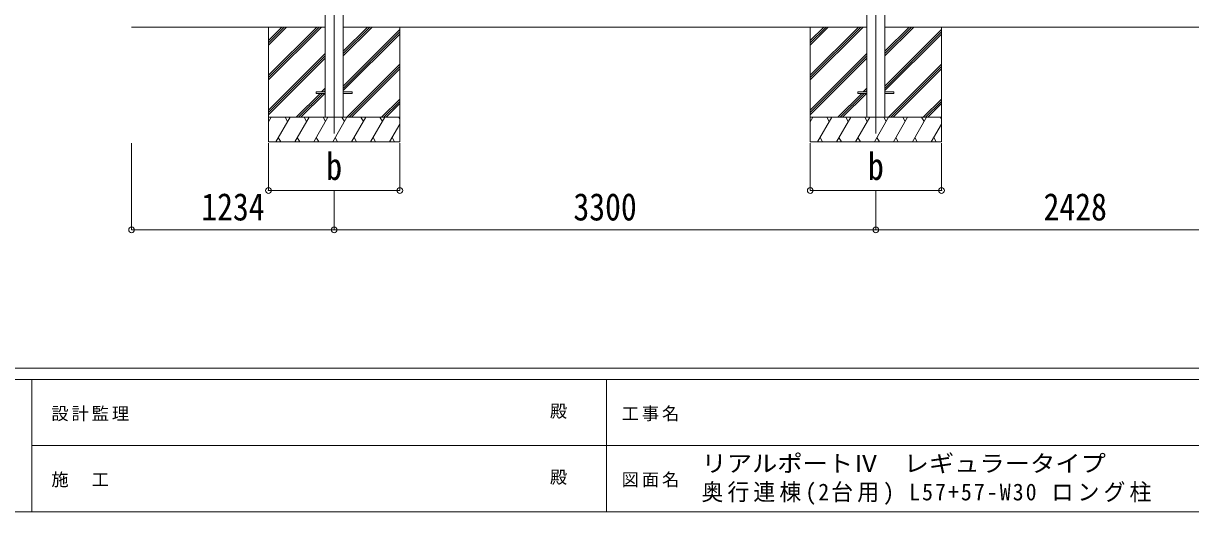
# Model space of a CAD drawing. Units: millimetres at full size. Extents: x -9783 to 9892, y -6828 to 6752.
# Drawn here: x -4022 to 3089, y -6828 to -3851 of the extents above; entities that cross this region are included whole.
import ezdxf
from ezdxf.enums import TextEntityAlignment as Align

# ---------------------------------------------------------------- set-up
doc = ezdxf.new("R2010")
doc.units = ezdxf.units.MM
doc.header["$LTSCALE"] = 35
doc.header["$PDMODE"] = 32
doc.header["$PDSIZE"] = 35
for name, color, linetype, lineweight in [('0-0_0', 7, 'Continuous', 9), ('0-1_本体', 4, 'Continuous', 9), ('0-2_部品', 7, 'Continuous', 9), ('0-8_PARTS2', 2, 'Continuous', 9), ('0-A_寸法', 6, 'Continuous', 9), ('F-0_240', 7, 'Continuous', 9)]:
    doc.layers.add(name, color=color, linetype=linetype, lineweight=lineweight)
doc.styles.add('ＭＳ ゴシック', font='')
doc.styles.get('ＭＳ ゴシック').set_extended_font_data('MS Gothic')

msp = doc.modelspace()

# ---------------------------------------------------------------- linework, layer by layer
at = {"layer": '0-0_0'}
for p, q in [((-3362.38, -3873.59), (-2183.38, -3873.59)), ((-2528.38, -3873.59), (-2528.38, -4573.59)), ((-2528.38, -4167.77), (-2234.2, -3873.59)), ((-2528.38, -4181.91), (-2220.05, -3873.59)), ((-2528.38, -4196.05), (-2205.91, -3873.59)), ((-2528.38, -3983.92), (-2418.04, -3873.59)), ((-2528.38, -3969.78), (-2432.19, -3873.59)), ((-2528.38, -3955.64), (-2446.33, -3873.59)), ((-2073.38, -4021.14), (-1925.83, -3873.59)), ((-2073.38, -4049.42), (-1897.54, -3873.59)), ((-2073.38, -4035.28), (-1911.69, -3873.59)), ((-2073.38, -3873.59), (1116.62, -3873.59)), ((-2073.38, -4233.27), (-1728.38, -3888.27)), ((-2073.38, -4247.41), (-1728.38, -3902.41)), ((-1728.38, -3873.59), (-1728.38, -4573.59)), ((771.62, -3873.59), (771.62, -4573.59)), ((771.62, -4167.77), (1065.8, -3873.59)), ((771.62, -4181.91), (1079.95, -3873.59)), ((771.62, -4196.05), (1094.09, -3873.59)), ((771.62, -3983.92), (881.96, -3873.59)), ((771.62, -3969.78), (867.81, -3873.59)), ((771.62, -3955.64), (853.67, -3873.59)), ((1226.62, -4049.42), (1402.46, -3873.59)), ((1226.62, -4035.28), (1388.31, -3873.59)), ((1226.62, -4021.14), (1374.17, -3873.59)), ((1226.62, -3873.59), (3046.62, -3873.59)), ((1226.62, -4233.27), (1571.62, -3888.27)), ((1226.62, -4247.41), (1571.62, -3902.41)), ((1571.62, -3873.59), (1571.62, -4573.59)), ((3544.62, -3873.59), (1724.62, -3873.59)), ((-2073.38, -4261.55), (-1728.38, -3916.55)), ((1226.62, -4261.55), (1571.62, -3916.55)), ((-2528.38, -4379.9), (-2183.38, -4034.9)), ((-2528.38, -4394.04), (-2183.38, -4049.04)), ((771.62, -4379.9), (1116.62, -4034.9)), ((771.62, -4394.04), (1116.62, -4049.04)), ((-2528.38, -4408.18), (-2183.38, -4063.18)), ((-2051.57, -4423.59), (-1728.38, -4100.4)), ((-2037.43, -4423.59), (-1728.38, -4114.54)), ((771.62, -4408.18), (1116.62, -4063.18)), ((1248.43, -4423.59), (1571.62, -4100.4)), ((1262.57, -4423.59), (1571.62, -4114.54)), ((-2023.28, -4423.59), (-1728.38, -4128.68)), ((1276.72, -4423.59), (1571.62, -4128.68)), ((-2205.43, -4269.09), (-2183.38, -4247.03)), ((-2191.29, -4269.09), (-2183.38, -4261.17)), ((1094.57, -4269.09), (1116.62, -4247.03)), ((1108.71, -4269.09), (1116.62, -4261.17)), ((-2359.93, -4423.59), (-2214.43, -4278.09)), ((-2345.79, -4423.59), (-2200.29, -4278.09)), ((-2331.65, -4423.59), (-2186.15, -4278.09)), ((-1839.43, -4423.59), (-1728.38, -4312.53)), ((-1825.29, -4423.59), (-1728.38, -4326.67)), ((940.07, -4423.59), (1085.57, -4278.09)), ((954.21, -4423.59), (1099.71, -4278.09)), ((968.35, -4423.59), (1113.85, -4278.09)), ((1460.57, -4423.59), (1571.62, -4312.53)), ((1474.71, -4423.59), (1571.62, -4326.67)), ((-1811.15, -4423.59), (-1728.38, -4340.82)), ((1488.85, -4423.59), (1571.62, -4340.82)), ((-1728.38, -4423.59), (-2528.38, -4423.59)), ((-2528.38, -4451.09), (-2512.5, -4423.59)), ((-2483.63, -4573.59), (-2397.03, -4423.59)), ((-2412.03, -4449.57), (-2427.03, -4423.59)), ((-2368.16, -4573.59), (-2281.56, -4423.59)), ((-2296.56, -4449.57), (-2311.56, -4423.59)), ((-2252.69, -4573.59), (-2166.09, -4423.59)), ((-2181.09, -4449.57), (-2196.09, -4423.59)), ((-2137.22, -4573.59), (-2050.62, -4423.59)), ((-2065.62, -4449.57), (-2080.62, -4423.59)), ((-2021.75, -4573.59), (-1935.15, -4423.59)), ((-1950.15, -4449.57), (-1965.15, -4423.59)), ((-1906.28, -4573.59), (-1819.68, -4423.59)), ((-1849.68, -4423.59), (-1834.68, -4449.57)), ((-1790.81, -4573.59), (-1728.38, -4465.45)), ((-1734.21, -4423.59), (-1728.38, -4433.69)), ((1571.62, -4423.59), (771.62, -4423.59)), ((771.62, -4451.09), (787.5, -4423.59)), ((816.37, -4573.59), (902.97, -4423.59)), ((887.97, -4449.57), (872.97, -4423.59)), ((931.84, -4573.59), (1018.44, -4423.59)), ((1003.44, -4449.57), (988.44, -4423.59)), ((1047.31, -4573.59), (1133.91, -4423.59)), ((1118.91, -4449.57), (1103.91, -4423.59)), ((1162.78, -4573.59), (1249.38, -4423.59)), ((1234.38, -4449.57), (1219.38, -4423.59)), ((1278.25, -4573.59), (1364.85, -4423.59)), ((1349.85, -4449.57), (1334.85, -4423.59)), ((1393.72, -4573.59), (1480.32, -4423.59)), ((1450.32, -4423.59), (1465.32, -4449.57)), ((1509.19, -4573.59), (1571.62, -4465.45)), ((1565.79, -4423.59), (1571.62, -4433.69)), ((-2468.63, -4547.61), (-2453.63, -4573.59)), ((-2353.16, -4547.61), (-2338.16, -4573.59)), ((-2237.69, -4547.61), (-2222.69, -4573.59)), ((-2122.22, -4547.61), (-2107.22, -4573.59)), ((-2006.75, -4547.61), (-1991.75, -4573.59)), ((-1891.28, -4547.61), (-1876.28, -4573.59)), ((-1775.81, -4547.61), (-1760.81, -4573.59)), ((831.37, -4547.61), (846.37, -4573.59)), ((946.84, -4547.61), (961.84, -4573.59)), ((1062.31, -4547.61), (1077.31, -4573.59)), ((1177.78, -4547.61), (1192.78, -4573.59)), ((1293.25, -4547.61), (1308.25, -4573.59)), ((1408.72, -4547.61), (1423.72, -4573.59)), ((1524.19, -4547.61), (1539.19, -4573.59)), ((-2528.38, -4573.59), (-1728.38, -4573.59)), ((771.62, -4573.59), (1571.62, -4573.59))]:
    msp.add_line(p, q, dxfattribs=at)
at = {"layer": '0-1_本体'}
for p, q in [((-2183.38, -1243.58), (-2183.38, -4423.58)), ((-2073.38, -1243.58), (-2073.38, -4423.58)), ((1116.62, -1243.58), (1116.62, -4423.58)), ((1226.62, -1243.58), (1226.62, -4423.58))]:
    msp.add_line(p, q, dxfattribs=at)
at = {"layer": '0-2_部品', "color": 4}
for p, q in [((-2238.18, -4269.09), (-2238.18, -4278.09)), ((-2183.38, -4269.09), (-2238.18, -4269.09)), ((-2183.38, -4278.09), (-2238.18, -4278.09)), ((-2018.58, -4269.09), (-2073.38, -4269.09)), ((1061.82, -4269.09), (1061.82, -4278.09)), ((1116.62, -4269.09), (1061.82, -4269.09)), ((1116.62, -4278.09), (1061.82, -4278.09)), ((1281.42, -4269.09), (1226.62, -4269.09))]:
    msp.add_line(p, q, dxfattribs=at)
for points in [[(-2018.58, -4269.09), (-2018.58, -4278.09), (-2073.38, -4278.09)], [(1281.42, -4269.09), (1281.42, -4278.09), (1226.62, -4278.09)]]:
    msp.add_lwpolyline(points, dxfattribs=at)
at = {"layer": '0-8_PARTS2'}
for p, q in [((-2128.38, -1273.59), (-2128.38, -4523.59)), ((1171.62, -1273.59), (1171.62, -4523.59))]:
    msp.add_line(p, q, dxfattribs=at)
at = {"layer": '0-A_寸法'}
for p, q in [((-3362.38, -5109.95), (-3362.38, -4581.01)), ((-2528.38, -4869.98), (-2528.38, -4581.01)), ((-1728.38, -4869.98), (-1728.38, -4581.01)), ((771.62, -4869.98), (771.62, -4581.01)), ((1571.62, -4869.98), (1571.62, -4581.01)), ((-2528.38, -4869.98), (-1728.38, -4869.98)), ((-2128.38, -5109.95), (-2128.38, -4869.98)), ((771.62, -4869.98), (1571.62, -4869.98)), ((1171.62, -5109.95), (1171.62, -4869.98)), ((-3362.38, -5109.95), (-2128.38, -5109.95)), ((-2128.38, -5109.95), (1171.62, -5109.95)), ((1171.62, -5109.95), (3599.62, -5109.95))]:
    msp.add_line(p, q, dxfattribs=at)
for p in [(-2528.38, -4869.98), (-1728.38, -4869.98), (771.62, -4869.98), (1571.62, -4869.98), (-3362.38, -5109.95), (-2128.38, -5109.95), (1171.62, -5109.95)]:
    msp.add_point(p, dxfattribs=at)
at = {"layer": 'F-0_240', "color": 5}
for p, q in [((-9783.03, -5953.1), (9396.97, -5953.1)), ((-9783.03, -6023.1), (6285.75, -6023.1)), ((-3969.25, -6023.1), (-3969.25, -6828.1)), ((-469.25, -6023.1), (-469.25, -6828.1)), ((-3969.25, -6425.6), (3205.75, -6425.6)), ((-9783.03, -6828.1), (9396.97, -6828.1))]:
    msp.add_line(p, q, dxfattribs=at)

# ---------------------------------------------------------------- texts
at = {"layer": '0-A_寸法', "color": 7, "style": 'ＭＳ ゴシック', "width": 0.85}
for s, p in [('b', (-2176.5, -4855.6)), ('b', (1123.5, -4855.6)), ('1234', (-2937.88, -5102.95)), ('3300', (-670.88, -5102.95)), ('2428', (2193.12, -5102.95))]:
    msp.add_text(s, height=166.8, dxfattribs=at).set_placement(p, align=Align.BOTTOM_LEFT)
at = {"layer": 'F-0_240', "style": 'ＭＳ ゴシック'}
for p in [(-814.24, -6276.85), (-814.24, -6679.35)]:
    msp.add_text('殿', height=76.98, dxfattribs=at).set_placement(p, align=Align.BOTTOM_LEFT)
at = {"layer": 'F-0_240', "style": 'ＭＳ ゴシック', "width": 1.1}
msp.add_text('リアルポートⅣ\u3000レギュラータイプ', height=102.6, dxfattribs=at).set_placement((109.35, -6616.22), align=Align.BOTTOM_LEFT)
at = {"layer": 'F-0_240', "attachment_point": 7, "style": 'ＭＳ ゴシック'}
for s, insert, char_height in [('\\T1.17;設計監理', (-3851.04, -6276.85), 76.98), ('\\T1.17;工事名', (-376.96, -6276.85), 76.98), ('\\T1.17;施\u3000工', (-3851.04, -6679.35), 76.98), ('\\T1.17;図面名', (-376.96, -6679.35), 76.98), ('\\T1.19;\\W0.95;奥行連棟(2台用)\\~L57+57-W30\\~ロング柱', (109.2, -6786.55), 102.6)]:
    msp.add_mtext(s, dxfattribs=dict(at, insert=insert, char_height=char_height))

doc.saveas('drawing.dxf')
